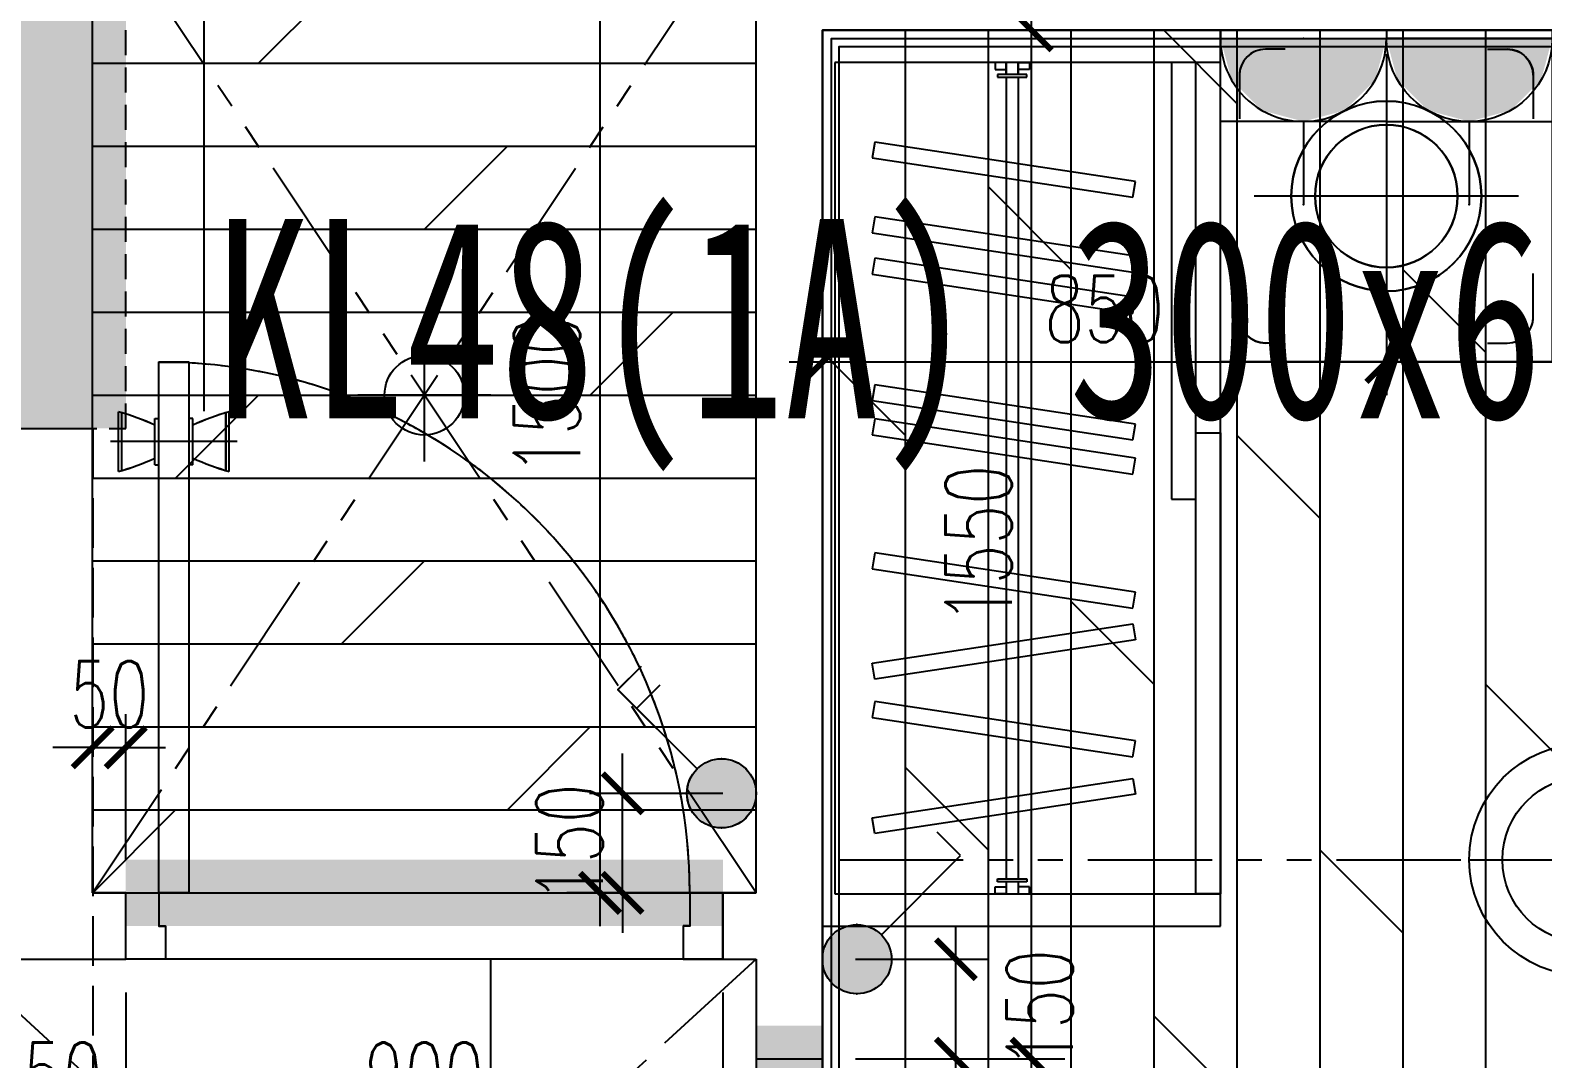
# Model space of a CAD drawing. Header units: millimetres. Extents: x 150839 to 219642, y 49429 to 88695.
# Drawn here: x 164688 to 166967, y 82145 to 83695 of the extents above; entities that cross this region are included whole.
import ezdxf
from ezdxf.enums import TextEntityAlignment as Align
from ezdxf.lldxf.tags import DXFTag
from ezdxf.xclip import XClip

# ---------------------------------------------------------------- set-up
doc = ezdxf.new("R2010")
doc.units = ezdxf.units.MM
doc.header["$LTSCALE"] = 300
doc.header["$XCLIPFRAME"] = 0
for name, pattern in [('CENTER', [50.8, 31.75, -6.35, 6.35, -6.35]), ('DASH', [0.35, 0.25, -0.1]), ('HIDDEN2', [0.1875, 0.125, -0.0625]), ('PHANTOM2', [1.25, 0.625, -0.125, 0.125, -0.125, 0.125, -0.125])]:
    doc.linetypes.add(name, pattern=pattern)
doc.layers.get('0').update_dxf_attribs({"color": 97})
doc.layers.get('DEFPOINTS').update_dxf_attribs({"color": 217, "linetype": 'HIDDEN2'})
for name, color, linetype in [('00-墙填充', 8, 'Continuous'), ('00-墙实线', 6, 'Continuous'), ('00-梁编号', 2, 'Continuous'), ('00-梁虚线', 4, 'DASH'), ('C天-CEIL', 1, 'Continuous'), ('C天-CEILITE', 160, 'Continuous'), ('C天-LITEDIM', 3, 'Continuous'), ('D剖-SECT3', 65, 'Continuous'), ('E_detail', 125, 'Continuous'), ('EQUIP-动力', 1, 'Continuous'), ('EQUIP-照明', 3, 'Continuous'), ('F平-FLOOR1', 1, 'Continuous'), ('P平-DOOR', 1, 'Continuous'), ('P平-FURN1', 1, 'Continuous'), ('P平-WALL1', 2, 'Continuous'), ('P平-WALLDIM', 3, 'Continuous'), ('WALL', 4, 'Continuous')]:
    doc.layers.add(name, color=color, linetype=linetype)
doc.layers.add('PUB_HATCH', color=8, linetype='Continuous', lineweight=0)
doc.styles.add('_TEL_DIM', font='COMPLEX.shx')
doc.styles.add('A10-2栋平面_SEN20RSI$0$DIM_FONT', font='SIMPLEX.shx', dxfattribs={"width": 0.7, "bigfont": 'hztxt.shx'})
doc.styles.add('A10-2栋平面_SEN20RSI$0$STANDARD', font='txt4.shx', dxfattribs={"bigfont": 'fstxt.shx'})
doc.styles.get("Standard").update_dxf_attribs({"font": ''})
doc.styles.add('TXT', font='txt.shx', dxfattribs={"width": 0.7, "bigfont": '1.shx'})
doc.styles.add('黑体', font='simhei.ttf', dxfattribs={"width": 0.7})
doc.styles.get('Standard').set_extended_font_data('SimSun')
tags = doc.linetypes.add('DASHED2', pattern=[0.375, 0.25, -0.125]).pattern_tags.tags
tags[6:7] = [DXFTag(74, 4), DXFTag(75, 0), DXFTag(340, '0'), DXFTag(46, 1.0), DXFTag(50, 0.0), DXFTag(44, 0.0), DXFTag(45, 0.0)]
tags[4:5] = [DXFTag(74, 4), DXFTag(75, 0), DXFTag(340, '0'), DXFTag(46, 1.0), DXFTag(50, 0.0), DXFTag(44, 0.0), DXFTag(45, 0.0)]
doc.dimstyles.new('大样50', dxfattribs={"dimscale": 0.5, "dimtxt": 200, "dimasz": 120, "dimexe": 100, "dimexo": 100, "dimgap": 60, "dimtad": 1, "dimdec": 0, "dimzin": 0, "dimdsep": 46, "dimtxsty": 'TXT', "dimblk": 'ARCHTICK', "dimcen": 0.09, "dimdle": 100, "dimclrd": 4, "dimclre": 3, "dimclrt": 65, "dimadec": 0, "dimazin": 0, "dimtfac": 1, "dimtdec": 0, "dimtix": 1, "dimtmove": 2, "dimatfit": 3, "dimldrblk": 'ARCHTICK', "dimfxl": 1, "dimtolj": 1, "dimtzin": 0, "dimarcsym": 0})

# ---------------------------------------------------------------- blocks, each defined once
blk = doc.blocks.new('df')
at = {"layer": '00-墙填充'}
blk.add_hatch(color=8, dxfattribs=at).paths.add_polyline_path([(925589.9, 66029.7), (925139.9, 66029.7), (925139.8, 65729.7), (925589.9, 65729.7), (925589.9, 63429.7), (925839.9, 63429.7), (925839.9, 67029.7), (925589.9, 67029.7)])
at = {"layer": '00-墙实线', "color": 8, "linetype": 'ByBlock'}
for p, q in [((925839.9, 63429.7), (925839.9, 67029.7)), ((925589.9, 63429.7), (925839.9, 63429.7))]:
    blk.add_line(p, q, dxfattribs=at)
at = {"layer": '00-梁编号', "color": 8}
blk.add_line((925957.6, 64129.7), (925957.6, 63455.7), dxfattribs=at)
at = {"layer": '00-梁虚线', "color": 8}
blk.add_line((925789.9, 63429.7), (925789.9, 61529.7), dxfattribs=at)
at = {"layer": '00-梁编号', "color": 8, "ltscale": 3000, "style": '黑体', "width": 0.7}
blk.add_text('KL48(1A) 300x600', height=300, dxfattribs=at).set_placement((925975.3, 63445.1))
blk = doc.blocks.new('DR-800')
at = {"color": 7, "linetype": 'Continuous'}
for p, q in [((-61, 635), (-61, 725)), ((-56, 635), (-56, 725)), ((-6, 645), (-6, 715)), ((-6, 715), (0, 715)), ((51, 715), (45, 715)), ((51, 645), (51, 715)), ((101, 635), (101, 725)), ((106, 635), (106, 725)), ((-6, 645), (0, 645)), ((51, 645), (45, 645))]:
    blk.add_line(p, q, dxfattribs=at)
at = {"color": 7, "linetype": 'CENTER'}
blk.add_line((118, 680), (-73, 680), dxfattribs=at)
blk.add_lwpolyline([(0, 0), (0, 800), (45, 800), (45, 0)], close=True)
at = {"color": 7, "linetype": 'HIDDEN2'}
blk.add_arc((0, 0), 800, 0, 86.7754, dxfattribs=at)
at = {"color": 7, "linetype": 'Continuous'}
for centre, start, end in [((-162.8, 362.9), 65.3581, 74.2926), ((207.8, 362.9), 105.7074, 114.6419), ((-162.8, 997.1), 285.7074, 294.6419), ((207.8, 997.1), 245.3581, 254.2926)]:
    blk.add_arc(centre, 376.1, start, end, dxfattribs=at)
blk = doc.blocks.new('A$C70CD0AF4')
at = {"color": 1}
for p, q in [((0, 600), (1350.1, 600)), ((0, 0), (0, 600)), ((1350.1, 600), (1350.1, 0)), ((1350.1, 0), (0, 0))]:
    blk.add_line(p, q, dxfattribs=at)
at = {"color": 7}
for p, q in [((743.1, 600), (48.8, 600)), ((48.8, 18.5), (48.8, 599.1)), ((48.8, 599.1), (48.8, 562.2)), ((743.1, 563.1), (743.1, 600)), ((1301.3, 600), (1301.3, 18.5)), ((48.8, 563.1), (743.1, 563.1)), ((643.1, 563.1), (1301.3, 563.1)), ((643.1, 526.2), (643.1, 563.1)), ((1301.3, 526.2), (643.1, 526.2)), ((48.8, 295.2), (48.8, 311.9)), ((1301.3, 295.2), (1301.3, 311.9)), ((48.8, 276.8), (48.8, 260.2)), ((1301.3, 276.8), (1301.3, 260.2)), ((1301.3, 18.5), (48.8, 18.5))]:
    blk.add_line(p, q, dxfattribs=at)
at = {"color": 253, "ltscale": 0.5}
for p, q in [((198.6, 472.1), (139.3, 78.9)), ((163.3, 74.9), (222.6, 468.1)), ((314.4, 74.9), (255.1, 468.1)), ((279.1, 472.1), (338.4, 78.9)), ((431.4, 472.1), (372.1, 78.9)), ((396.1, 74.9), (455.4, 468.1)), ((538.5, 74.9), (479.2, 468.1)), ((503.3, 472.1), (562.6, 78.9)), ((740.5, 74.9), (681.2, 468.1)), ((705.2, 472.1), (764.5, 78.9)), ((791.9, 74.9), (732.6, 468.1)), ((756.6, 472.1), (815.9, 78.9)), ((982.6, 74.9), (923.3, 468.1)), ((947.3, 472.1), (1006.6, 78.9)), ((1044.8, 74.9), (985.5, 468.1)), ((1009.6, 472.1), (1068.9, 78.9)), ((1157.6, 74.9), (1098.3, 468.1)), ((1122.3, 472.1), (1181.6, 78.9))]:
    blk.add_line(p, q, dxfattribs=at)
at = {"color": 253}
for p, q in [((222.6, 468.1), (198.6, 472.1)), ((255.1, 468.1), (279.1, 472.1)), ((455.4, 468.1), (431.4, 472.1)), ((479.2, 468.1), (503.3, 472.1)), ((681.2, 468.1), (705.2, 472.1)), ((732.6, 468.1), (756.6, 472.1)), ((923.3, 468.1), (947.3, 472.1)), ((985.5, 468.1), (1009.6, 472.1)), ((1098.3, 468.1), (1122.3, 472.1)), ((48.8, 311.9), (59, 311.9)), ((59, 311.9), (59, 295.2)), ((66.6, 308.2), (66.6, 263.9)), ((71, 308.2), (66.6, 308.2)), ((71, 263.9), (71, 308.2)), ((1279.1, 308.2), (1283.5, 308.2)), ((1279.1, 263.9), (1279.1, 308.2)), ((1283.5, 308.2), (1283.5, 263.9)), ((1291, 311.9), (1291, 295.2)), ((1301.3, 311.9), (1291, 311.9)), ((66.6, 295.2), (48.8, 295.2)), ((59, 295.2), (48.8, 295.2)), ((66.6, 276.8), (48.8, 276.8)), ((59, 276.8), (48.8, 276.8)), ((59, 260.2), (59, 276.8)), ((1279.2, 295.2), (71, 295.2)), ((1279.2, 276.8), (71, 276.8)), ((1283.5, 295.2), (1301.3, 295.2)), ((1301.3, 295.2), (1283.5, 295.2)), ((1283.5, 276.8), (1301.3, 276.8)), ((1301.3, 276.8), (1283.5, 276.8)), ((1291, 295.2), (1301.3, 295.2)), ((1291, 276.8), (1301.3, 276.8)), ((1291, 260.2), (1291, 276.8)), ((48.8, 260.2), (59, 260.2)), ((66.6, 263.9), (71, 263.9)), ((1283.5, 263.9), (1279.1, 263.9)), ((1301.3, 260.2), (1291, 260.2)), ((139.3, 78.9), (163.3, 74.9)), ((338.4, 78.9), (314.4, 74.9)), ((372.1, 78.9), (396.1, 74.9)), ((562.6, 78.9), (538.5, 74.9)), ((764.5, 78.9), (740.5, 74.9)), ((815.9, 78.9), (791.9, 74.9)), ((1006.6, 78.9), (982.6, 74.9)), ((1068.9, 78.9), (1044.8, 74.9)), ((1181.6, 78.9), (1157.6, 74.9))]:
    blk.add_line(p, q, dxfattribs=at)
at = {"layer": 'P平-WALL1'}
blk.add_line((0, 0), (0, 500), dxfattribs=at)
blk.add_line((0, 0), (0, 500), dxfattribs=at)
blk = doc.blocks.new('A$C0CDF6DB8')
at = {"color": 253, "ltscale": 0.8}
for p, q in [((250, 35.9), (250, 464.1)), ((449.2, 250), (50.8, 250))]:
    blk.add_line(p, q, dxfattribs=at)
at = {"color": 1, "ltscale": 0.8}
blk.add_lwpolyline([(500, 500), (0, 500), (0, 0), (500, 0)], close=True, dxfattribs=at)
at = {"color": 253, "ltscale": 0.8}
for points in [[(97.6, 471.4), (67.9, 471.4, 0.414214), (28.6, 432.1), (28.6, 366.7)], [(402.4, 471.4), (432.1, 471.4, -0.414214), (471.4, 432.1), (471.4, 366.7)], [(97.6, 28.6), (67.9, 28.6, -0.414214), (28.6, 67.9), (28.6, 133.3)], [(402.4, 28.6), (432.1, 28.6, 0.414214), (471.4, 67.9), (471.4, 133.3)]]:
    blk.add_lwpolyline(points, format="xyb", dxfattribs=at)
at = {"ltscale": 0.8}
blk.add_circle((250, 250), 143.3, dxfattribs=at)
at = {"color": 253, "ltscale": 0.8}
blk.add_circle((250, 250), 107.5, dxfattribs=at)
blk = doc.blocks.new('_ArchTick')
at = {"color": 0, "linetype": 'ByBlock', "const_width": 0.15}
blk.add_lwpolyline([(-0.5, -0.5), (0.5, 0.5)], dxfattribs=at)
blk = doc.blocks.new('*D140')
at = {"layer": 'DEFPOINTS', "color": 0, "transparency": 16777216}
for p in [(165881.7, 82144.9), (166197, 82144.9), (165881.7, 81244.9)]:
    blk.add_point(p, dxfattribs=at)
at = {"layer": 'P平-WALLDIM', "color": 4, "lineweight": -2, "transparency": 16777216}
blk.add_line((166197, 81194.9), (166197, 82194.9), dxfattribs=at)
at = {"layer": 'P平-WALLDIM', "color": 3, "lineweight": -2, "transparency": 16777216}
for p, q in [((165931.7, 82144.9), (166247, 82144.9)), ((165931.7, 81244.9), (166247, 81244.9))]:
    blk.add_line(p, q, dxfattribs=at)
at = {"layer": 'P平-WALLDIM', "color": 4, "lineweight": -2, "transparency": 16777216, "xscale": 60, "yscale": 60, "zscale": 60}
for p, rotation in [((166197, 82144.9), 90), ((166197, 81244.9), 270)]:
    blk.add_blockref('_ArchTick', p, dxfattribs=dict(at, rotation=rotation))
at = {"layer": 'P平-WALLDIM', "color": 65, "transparency": 16777216, "insert": (166117, 81694.9), "char_height": 100, "attachment_point": 5, "rotation": 90, "style": 'TXT'}
blk.add_mtext('\\A1;900', dxfattribs=at)
blk = doc.blocks.new('*D141')
at = {"layer": 'DEFPOINTS', "color": 0, "transparency": 16777216}
for p in [(165881.7, 83694.9), (166197, 83694.9), (165881.7, 82144.9)]:
    blk.add_point(p, dxfattribs=at)
at = {"layer": 'P平-WALLDIM', "color": 4, "lineweight": -2, "transparency": 16777216}
blk.add_line((166197, 82094.9), (166197, 83744.9), dxfattribs=at)
at = {"layer": 'P平-WALLDIM', "color": 3, "lineweight": -2, "transparency": 16777216}
for p, q in [((165931.7, 83694.9), (166247, 83694.9)), ((165931.7, 82144.9), (166247, 82144.9))]:
    blk.add_line(p, q, dxfattribs=at)
at = {"layer": 'P平-WALLDIM', "color": 4, "lineweight": -2, "transparency": 16777216, "xscale": 60, "yscale": 60, "zscale": 60}
for p, rotation in [((166197, 83694.9), 90), ((166197, 82144.9), 270)]:
    blk.add_blockref('_ArchTick', p, dxfattribs=dict(at, rotation=rotation))
at = {"layer": 'P平-WALLDIM', "color": 65, "transparency": 16777216, "insert": (166117, 82919.9), "char_height": 100, "attachment_point": 5, "rotation": 90, "style": 'TXT'}
blk.add_mtext('\\A1;1550', dxfattribs=at)
blk = doc.blocks.new('*D144')
at = {"layer": 'DEFPOINTS', "color": 0, "transparency": 16777216}
for p in [(164581.7, 82294.9), (164831.7, 82294.9), (164581.7, 82039.5)]:
    blk.add_point(p, dxfattribs=at)
at = {"layer": 'P平-WALLDIM', "color": 3, "lineweight": -2, "transparency": 16777216}
for p, q in [((164581.7, 82244.9), (164581.7, 81989.5)), ((164831.7, 82244.9), (164831.7, 81989.5))]:
    blk.add_line(p, q, dxfattribs=at)
at = {"layer": 'P平-WALLDIM', "color": 4, "lineweight": -2, "transparency": 16777216}
blk.add_line((164881.7, 82039.5), (164531.7, 82039.5), dxfattribs=at)
at = {"layer": 'P平-WALLDIM', "color": 4, "lineweight": -2, "transparency": 16777216, "xscale": 60, "yscale": 60, "zscale": 60, "rotation": 180}
blk.add_blockref('_ArchTick', (164581.7, 82039.5), dxfattribs=at)
at = {"layer": 'P平-WALLDIM', "color": 4, "lineweight": -2, "transparency": 16777216, "xscale": 60, "yscale": 60, "zscale": 60}
blk.add_blockref('_ArchTick', (164831.7, 82039.5), dxfattribs=at)
at = {"layer": 'P平-WALLDIM', "color": 65, "transparency": 16777216, "insert": (164706.7, 82119.5), "char_height": 100, "attachment_point": 5, "style": 'TXT'}
blk.add_mtext('\\A1;250', dxfattribs=at)
blk = doc.blocks.new('*D145')
at = {"layer": 'DEFPOINTS', "color": 0, "transparency": 16777216}
for p in [(164831.7, 82294.9), (165731.7, 82294.9), (165731.7, 82039.5)]:
    blk.add_point(p, dxfattribs=at)
at = {"layer": 'P平-WALLDIM', "color": 3, "lineweight": -2, "transparency": 16777216}
for p, q in [((164831.7, 82244.9), (164831.7, 81989.5)), ((165731.7, 82244.9), (165731.7, 81989.5))]:
    blk.add_line(p, q, dxfattribs=at)
at = {"layer": 'P平-WALLDIM', "color": 4, "lineweight": -2, "transparency": 16777216}
blk.add_line((164781.7, 82039.5), (165781.7, 82039.5), dxfattribs=at)
at = {"layer": 'P平-WALLDIM', "color": 4, "lineweight": -2, "transparency": 16777216, "xscale": 60, "yscale": 60, "zscale": 60, "rotation": 180}
blk.add_blockref('_ArchTick', (164831.7, 82039.5), dxfattribs=at)
at = {"layer": 'P平-WALLDIM', "color": 4, "lineweight": -2, "transparency": 16777216, "xscale": 60, "yscale": 60, "zscale": 60}
blk.add_blockref('_ArchTick', (165731.7, 82039.5), dxfattribs=at)
at = {"layer": 'P平-WALLDIM', "color": 65, "transparency": 16777216, "insert": (165281.7, 82119.5), "char_height": 100, "attachment_point": 5, "style": 'TXT'}
blk.add_mtext('\\A1;900', dxfattribs=at)
blk = doc.blocks.new('*D146')
at = {"layer": 'DEFPOINTS', "color": 0, "transparency": 16777216}
for p in [(165731.7, 82294.9), (165781.7, 82294.9), (165781.7, 82039.5)]:
    blk.add_point(p, dxfattribs=at)
at = {"layer": 'P平-WALLDIM', "color": 3, "lineweight": -2, "transparency": 16777216}
for p, q in [((165731.7, 82244.9), (165731.7, 81989.5)), ((165781.7, 82244.9), (165781.7, 81989.5))]:
    blk.add_line(p, q, dxfattribs=at)
at = {"layer": 'P平-WALLDIM', "color": 4, "lineweight": -2, "transparency": 16777216}
for p, q in [((165731.7, 82039.5), (165671.7, 82039.5)), ((165731.7, 82039.5), (165781.7, 82039.5)), ((165781.7, 82039.5), (165841.7, 82039.5))]:
    blk.add_line(p, q, dxfattribs=at)
at = {"layer": 'P平-WALLDIM', "color": 4, "lineweight": -2, "transparency": 16777216, "xscale": 60, "yscale": 60, "zscale": 60}
blk.add_blockref('_ArchTick', (165731.7, 82039.5), dxfattribs=at)
at = {"layer": 'P平-WALLDIM', "color": 4, "lineweight": -2, "transparency": 16777216, "xscale": 60, "yscale": 60, "zscale": 60, "rotation": 180}
blk.add_blockref('_ArchTick', (165781.7, 82039.5), dxfattribs=at)
at = {"layer": 'P平-WALLDIM', "color": 65, "transparency": 16777216, "insert": (165756.7, 81934.7), "char_height": 100, "attachment_point": 5, "style": 'TXT'}
blk.add_mtext('\\A1;50', dxfattribs=at)
blk = doc.blocks.new('*D147')
at = {"layer": 'DEFPOINTS', "color": 0, "transparency": 16777216}
for p in [(165546.5, 83894.9), (165781.7, 83894.9), (165781.7, 82394.9)]:
    blk.add_point(p, dxfattribs=at)
at = {"layer": 'P平-WALLDIM', "color": 4, "lineweight": -2, "transparency": 16777216}
blk.add_line((165546.5, 82344.9), (165546.5, 83944.9), dxfattribs=at)
at = {"layer": 'P平-WALLDIM', "color": 3, "lineweight": -2, "transparency": 16777216}
for p, q in [((165731.7, 83894.9), (165496.5, 83894.9)), ((165731.7, 82394.9), (165496.5, 82394.9))]:
    blk.add_line(p, q, dxfattribs=at)
at = {"layer": 'P平-WALLDIM', "color": 4, "lineweight": -2, "transparency": 16777216, "xscale": 60, "yscale": 60, "zscale": 60}
for p, rotation in [((165546.5, 83894.9), 90), ((165546.5, 82394.9), 270)]:
    blk.add_blockref('_ArchTick', p, dxfattribs=dict(at, rotation=rotation))
at = {"layer": 'P平-WALLDIM', "color": 65, "transparency": 16777216, "insert": (165466.5, 83144.9), "char_height": 100, "attachment_point": 5, "rotation": 90, "style": 'TXT'}
blk.add_mtext('\\A1;1500', dxfattribs=at)
blk = doc.blocks.new('*D148')
at = {"layer": 'DEFPOINTS', "color": 0, "transparency": 16777216}
for p in [(164831.7, 82614.2), (164781.7, 82394.9), (164831.7, 82394.9)]:
    blk.add_point(p, dxfattribs=at)
at = {"layer": 'P平-WALLDIM', "color": 3, "lineweight": -2, "transparency": 16777216}
for p, q in [((164781.7, 82444.9), (164781.7, 82664.2)), ((164831.7, 82444.9), (164831.7, 82664.2))]:
    blk.add_line(p, q, dxfattribs=at)
at = {"layer": 'P平-WALLDIM', "color": 4, "lineweight": -2, "transparency": 16777216}
for p, q in [((164781.7, 82614.2), (164721.7, 82614.2)), ((164781.7, 82614.2), (164831.7, 82614.2)), ((164831.7, 82614.2), (164891.7, 82614.2))]:
    blk.add_line(p, q, dxfattribs=at)
at = {"layer": 'P平-WALLDIM', "color": 4, "lineweight": -2, "transparency": 16777216, "xscale": 60, "yscale": 60, "zscale": 60}
blk.add_blockref('_ArchTick', (164781.7, 82614.2), dxfattribs=at)
at = {"layer": 'P平-WALLDIM', "color": 4, "lineweight": -2, "transparency": 16777216, "xscale": 60, "yscale": 60, "zscale": 60, "rotation": 180}
blk.add_blockref('_ArchTick', (164831.7, 82614.2), dxfattribs=at)
at = {"layer": 'P平-WALLDIM', "color": 65, "transparency": 16777216, "insert": (164806.7, 82694.2), "char_height": 100, "attachment_point": 5, "style": 'TXT'}
blk.add_mtext('\\A1;50', dxfattribs=at)
blk = doc.blocks.new('rewghr3e')
at = {"layer": 'C天-CEILITE'}
for p, q in [((161016.5, 78820.7), (161016.5, 79170.7)), ((160841.5, 78995.7), (161191.5, 78995.7))]:
    blk.add_line(p, q, dxfattribs=at)
for radius in [175, 125]:
    blk.add_circle((161016.5, 78995.7), radius, dxfattribs=at)
blk = doc.blocks.new('A$C5A0721F2')
at = {"layer": 'C天-CEILITE'}
for p, q in [((100, 200), (100, 0)), ((200, 100), (0, 100))]:
    blk.add_line(p, q, dxfattribs=at)
blk.add_circle((100, 100), 60, dxfattribs=at)
blk = doc.blocks.new('htrwhth4w')
at = {"layer": 'EQUIP-动力', "color": 250, "linetype": 'DASHED2'}
for p, q in [((208612.9, 83694.7), (208012.9, 83694.7)), ((208012.9, 83694.7), (208012.9, 82344.6)), ((208612.9, 82344.6), (208612.9, 83694.7)), ((208612.9, 83194.7), (208612.9, 83694.7)), ((208612.9, 83694.7), (209112.9, 83694.7)), ((208612.9, 83645.9), (208031.4, 83645.9)), ((208031.4, 83645.9), (208031.4, 82393.4)), ((208289.7, 83645.9), (208273.1, 83645.9)), ((208273.1, 83645.9), (208273.1, 83635.6)), ((208289.7, 83628.1), (208289.7, 83645.9)), ((208289.7, 83645.9), (208289.7, 83628.1)), ((208289.7, 83635.6), (208289.7, 83645.9)), ((208308.2, 83628.1), (208308.2, 83645.9)), ((208308.2, 83645.9), (208308.2, 83628.1)), ((208308.2, 83645.9), (208324.8, 83645.9)), ((208308.2, 83635.6), (208308.2, 83645.9)), ((208324.8, 83645.9), (208324.8, 83635.6)), ((208539.1, 83645.9), (208539.1, 82987.7)), ((208576, 82987.7), (208576, 83645.9)), ((208710.6, 83666.1), (208680.8, 83666.1)), ((208862.9, 83658.8), (208862.9, 83230.6)), ((209015.3, 83666.1), (209045.1, 83666.1)), ((208273.1, 83635.6), (208289.7, 83635.6)), ((208321.1, 83628.1), (208276.8, 83628.1)), ((208276.8, 83628.1), (208276.8, 83623.7)), ((208276.8, 83623.7), (208321.1, 83623.7)), ((208289.7, 83623.8), (208289.7, 82415.6)), ((208324.8, 83635.6), (208308.2, 83635.6)), ((208308.2, 83623.8), (208308.2, 82415.6)), ((208321.1, 83623.7), (208321.1, 83628.1)), ((208641.5, 83626.8), (208641.5, 83561.3)), ((209084.4, 83626.8), (209084.4, 83561.3)), ((208091.9, 83526.2), (208087.9, 83502.2)), ((208485, 83466.9), (208091.9, 83526.2)), ((208087.9, 83502.2), (208481, 83442.9)), ((208481, 83442.9), (208485, 83466.9)), ((209062.1, 83444.7), (208663.8, 83444.7)), ((208091.9, 83413.5), (208087.9, 83389.4)), ((208485, 83354.2), (208091.9, 83413.5)), ((208087.9, 83389.4), (208481, 83330.1)), ((208091.9, 83351.2), (208087.9, 83327.2)), ((208485, 83291.9), (208091.9, 83351.2)), ((208481, 83330.1), (208485, 83354.2)), ((208087.9, 83327.2), (208481, 83267.9)), ((208641.5, 83262.5), (208641.5, 83328)), ((209084.4, 83262.5), (209084.4, 83328)), ((208481, 83267.9), (208485, 83291.9)), ((208710.6, 83223.2), (208680.8, 83223.2)), ((209015.3, 83223.2), (209045.1, 83223.2)), ((207012.9, 82394.7), (207012.9, 83194.7)), ((207012.9, 83194.7), (207057.9, 83194.7)), ((207057.9, 83194.7), (207057.9, 82394.7)), ((209112.9, 83194.7), (208612.9, 83194.7)), ((208091.9, 83160.5), (208087.9, 83136.5)), ((208485, 83101.2), (208091.9, 83160.5)), ((206951.9, 83029.7), (206951.9, 83119.7)), ((206956.9, 83029.7), (206956.9, 83119.7)), ((207114, 83029.7), (207114, 83119.7)), ((207118.9, 83029.7), (207118.9, 83119.7)), ((208087.9, 83136.5), (208481, 83077.2)), ((207006.9, 83039.7), (207006.9, 83109.7)), ((207006.9, 83109.7), (207012.9, 83109.7)), ((207063.9, 83109.7), (207057.9, 83109.7)), ((207063.9, 83039.7), (207063.9, 83109.7)), ((208091.9, 83109.1), (208087.9, 83085.1)), ((208485, 83049.8), (208091.9, 83109.1)), ((208481, 83077.2), (208485, 83101.2)), ((207130.9, 83074.7), (206939.9, 83074.7)), ((208087.9, 83085.1), (208481, 83025.8)), ((208576, 83087.7), (208612.9, 83087.7)), ((208576, 82393.4), (208576, 83087.7)), ((208612.9, 83087.7), (208612.9, 82393.4)), ((207006.9, 83039.7), (207012.9, 83039.7)), ((207063.9, 83039.7), (207057.9, 83039.7)), ((208481, 83025.8), (208485, 83049.8)), ((208539.1, 82987.7), (208576, 82987.7)), ((208091.9, 82907.2), (208087.9, 82883.1)), ((208485, 82847.9), (208091.9, 82907.2)), ((208087.9, 82883.1), (208481, 82823.9)), ((208481, 82823.9), (208485, 82847.9)), ((208087.9, 82740.7), (208481, 82800)), ((208481, 82800), (208485, 82776)), ((208485, 82776), (208091.9, 82716.7)), ((208091.9, 82716.7), (208087.9, 82740.7)), ((208091.9, 82683), (208087.9, 82659)), ((208485, 82623.7), (208091.9, 82683)), ((208087.9, 82659), (208481, 82599.7)), ((208481, 82599.7), (208485, 82623.7)), ((208087.9, 82507.9), (208481, 82567.2)), ((208481, 82567.2), (208485, 82543.2)), ((208485, 82543.2), (208091.9, 82483.9)), ((208091.9, 82483.9), (208087.9, 82507.9)), ((208276.8, 82415.6), (208321.1, 82415.6)), ((208276.8, 82411.2), (208276.8, 82415.6)), ((208321.1, 82415.6), (208321.1, 82411.2)), ((206962.9, 82294.7), (206962.9, 82394.7)), ((206962.9, 82394.7), (207012.9, 82394.7)), ((207012.9, 82394.7), (207012.9, 82344.7)), ((207057.9, 82394.7), (207012.9, 82394.7)), ((207862.9, 82394.7), (207812.9, 82394.7)), ((207812.9, 82394.7), (207812.9, 82344.7)), ((207862.9, 82294.7), (207862.9, 82394.7)), ((208031.4, 82393.4), (208612, 82393.4)), ((208273.1, 82403.6), (208289.7, 82403.6)), ((208273.1, 82393.4), (208273.1, 82403.6)), ((208289.7, 82393.4), (208273.1, 82393.4)), ((208321.1, 82411.2), (208276.8, 82411.2)), ((208289.7, 82411.2), (208289.7, 82393.4)), ((208289.7, 82403.6), (208289.7, 82393.4)), ((208308.2, 82411.2), (208308.2, 82393.4)), ((208308.2, 82403.6), (208308.2, 82393.4)), ((208324.8, 82403.6), (208308.2, 82403.6)), ((208308.2, 82393.4), (208324.8, 82393.4)), ((208324.8, 82393.4), (208324.8, 82403.6)), ((208612, 82393.4), (208575.1, 82393.4)), ((207012.9, 82344.7), (207022.9, 82344.7)), ((207022.9, 82344.7), (207022.9, 82294.7)), ((207812.9, 82344.7), (207802.9, 82344.7)), ((207802.9, 82344.7), (207802.9, 82294.7)), ((208012.9, 82344.6), (208612.9, 82344.6)), ((207022.9, 82294.7), (206962.9, 82294.7)), ((207802.9, 82294.7), (207862.9, 82294.7))]:
    blk.add_line(p, q, dxfattribs=at)
for radius in [143.3, 107.5]:
    blk.add_circle((208862.9, 83444.7), radius, dxfattribs=at)
for centre, radius, start, end in [((208680.8, 83626.8), 39.3, 90, 180), ((209045.1, 83626.8), 39.3, 0, 90), ((208680.8, 83262.5), 39.3, 180, 270), ((209045.1, 83262.5), 39.3, 270, 0), ((207012.9, 82394.7), 800, 0, 86.7754), ((206850.1, 82757.6), 376.1, 65.3581, 74.2926), ((207220.8, 82757.6), 376.1, 105.7074, 114.6419), ((206850.1, 83391.8), 376.1, 285.7074, 294.6419), ((207220.8, 83391.8), 376.1, 245.3581, 254.2926)]:
    blk.add_arc(centre, radius, start, end, dxfattribs=at)
at = {"layer": 'EQUIP-动力', "color": 250, "linetype": 'DASHED2', "flags": 9}
for tag, style, width in [('XSIZE', 'A10-2栋平面_SEN20RSI$0$STANDARD', 0.8), ('YSIZE', 'A10-2栋平面_SEN20RSI$0$STANDARD', 0.8), ('XSIZE', 'A10-2栋平面_SEN20RSI$0$DIM_FONT', 0.7), ('YSIZE', 'A10-2栋平面_SEN20RSI$0$DIM_FONT', 0.7)]:
    blk.add_attdef(tag, (209413, 80718.7), '', height=0.5, rotation=0.0069, dxfattribs=dict(at, style=style, width=width))
blk = doc.blocks.new('$equip$00001237')
at = {"layer": 'EQUIP-动力'}
for p, q in [((-0.5, 1.05), (-0.5, 1)), ((0.5, 1.05), (0.5, 1)), ((-0.5, 1), (0.5, 1)), ((0.5, 0.5), (-0.5, 0.5)), ((0, 0.5), (0, 0))]:
    blk.add_line(p, q, dxfattribs=at)
blk.add_arc((0, 1), 0.5, 180, 0, dxfattribs=at)
for p in [(0, 1), (-0.5, 0.5), (0.5, 0.5), (0, 0)]:
    blk.add_point(p, dxfattribs=at)
for points in [[(0.433, 0.75), (-0.433, 0.75), (0.5, 1), (-0.5, 1)], [(0.25, 0.567), (-0.25, 0.567), (0.433, 0.75), (-0.433, 0.75)], [(0, 0.5), (0, 0.5), (0.25, 0.567), (-0.25, 0.567)]]:
    blk.add_solid(points, dxfattribs=at)
at = {"layer": 'EQUIP-动力', "flags": 9}
blk.add_attdef('A', (0, 0), '', height=0.00002, dxfattribs=at)
blk = doc.blocks.new('*D207')
at = {"layer": 'DEFPOINTS', "color": 0, "transparency": 16777216}
for p in [(165881.7, 83552.4), (166731.7, 83552.4), (165881.7, 83194.9)]:
    blk.add_point(p, dxfattribs=at)
at = {"layer": 'EQUIP-动力', "color": 3, "lineweight": -2, "transparency": 16777216}
for p, q in [((165881.7, 83502.4), (165881.7, 83144.9)), ((166731.7, 83502.4), (166731.7, 83144.9))]:
    blk.add_line(p, q, dxfattribs=at)
at = {"layer": 'EQUIP-动力', "color": 4, "lineweight": -2, "transparency": 16777216}
blk.add_line((166781.7, 83194.9), (165831.7, 83194.9), dxfattribs=at)
at = {"layer": 'EQUIP-动力', "color": 4, "lineweight": -2, "transparency": 16777216, "xscale": 60, "yscale": 60, "zscale": 60, "rotation": 180}
blk.add_blockref('_ArchTick', (165881.7, 83194.9), dxfattribs=at)
at = {"layer": 'EQUIP-动力', "color": 4, "lineweight": -2, "transparency": 16777216, "xscale": 60, "yscale": 60, "zscale": 60}
blk.add_blockref('_ArchTick', (166731.7, 83194.9), dxfattribs=at)
at = {"layer": 'EQUIP-动力', "color": 65, "transparency": 16777216, "insert": (166306.7, 83274.9), "char_height": 100, "attachment_point": 5, "style": 'TXT'}
blk.add_mtext('\\A1;850', dxfattribs=at)
blk = doc.blocks.new('*D218')
at = {"layer": 'C天-LITEDIM', "color": 4, "lineweight": -2, "transparency": 16777216}
for p, q in [((165580.5, 82544.9), (165580.5, 82604.9)), ((165580.5, 82394.9), (165580.5, 82544.9)), ((165580.5, 82394.9), (165580.5, 82334.9))]:
    blk.add_line(p, q, dxfattribs=at)
at = {"layer": 'C天-LITEDIM', "color": 3, "lineweight": -2, "transparency": 16777216}
for p, q in [((165731.7, 82544.9), (165530.5, 82544.9)), ((165731.7, 82394.9), (165530.5, 82394.9))]:
    blk.add_line(p, q, dxfattribs=at)
at = {"layer": 'DEFPOINTS', "color": 0, "transparency": 16777216}
for p in [(165580.5, 82544.9), (165781.7, 82544.9), (165781.7, 82394.9)]:
    blk.add_point(p, dxfattribs=at)
at = {"layer": 'C天-LITEDIM', "color": 4, "lineweight": -2, "transparency": 16777216, "xscale": 60, "yscale": 60, "zscale": 60}
for p, rotation in [((165580.5, 82544.9), 270), ((165580.5, 82394.9), 90)]:
    blk.add_blockref('_ArchTick', p, dxfattribs=dict(at, rotation=rotation))
at = {"layer": 'C天-LITEDIM', "color": 65, "transparency": 16777216, "insert": (165500.5, 82469.9), "char_height": 100, "attachment_point": 5, "rotation": 90, "style": 'TXT'}
blk.add_mtext('\\A1;150', dxfattribs=at)
blk = doc.blocks.new('*D219')
at = {"layer": 'C天-LITEDIM', "color": 4, "lineweight": -2, "transparency": 16777216}
blk.add_line((166083, 82094.9), (166083, 82344.9), dxfattribs=at)
at = {"layer": 'C天-LITEDIM', "color": 3, "lineweight": -2, "transparency": 16777216}
for p, q in [((165931.7, 82294.9), (166133, 82294.9)), ((165931.7, 82144.9), (166133, 82144.9))]:
    blk.add_line(p, q, dxfattribs=at)
at = {"layer": 'DEFPOINTS', "color": 0, "transparency": 16777216}
for p in [(165881.7, 82294.9), (166083, 82294.9), (165881.7, 82144.9)]:
    blk.add_point(p, dxfattribs=at)
at = {"layer": 'C天-LITEDIM', "color": 4, "lineweight": -2, "transparency": 16777216, "xscale": 60, "yscale": 60, "zscale": 60}
for p, rotation in [((166083, 82294.9), 90), ((166083, 82144.9), 270)]:
    blk.add_blockref('_ArchTick', p, dxfattribs=dict(at, rotation=rotation))
at = {"layer": 'C天-LITEDIM', "color": 65, "transparency": 16777216, "insert": (166209.4, 82219.9), "char_height": 100, "attachment_point": 5, "rotation": 90, "style": 'TXT'}
blk.add_mtext('\\A1;150', dxfattribs=at)
blk = doc.blocks.new('A$C26043CBD')
at = {"layer": 'PUB_HATCH'}
blk.add_hatch(color=256, dxfattribs=at).paths.add_polyline_path([(12500, 35000), (12300, 35000), (12300, 34000), (11850, 34000), (11849.9, 33700), (12300, 33700), (12300, 31400), (12500, 31400)])
at = {"layer": '00-墙实线', "linetype": 'ByBlock'}
blk.add_lwpolyline([(12300, 34000), (11850, 34000), (11849.9, 33700), (12300, 33700), (12300, 31400), (12500, 31400), (12500, 35000), (12300, 35000)], close=True, dxfattribs=at)
blk = doc.blocks.new('rtwhrwg')
at = {"layer": 'PUB_HATCH'}
blk.add_hatch(color=256, dxfattribs=at).paths.add_polyline_path([(148326.6, 86694.9), (148126.6, 86694.9), (148126.6, 85694.9), (147676.7, 85694.9), (147676.5, 85394.9), (148126.6, 85394.9), (148126.6, 83094.9), (148326.6, 83094.9)])
at = {"layer": '00-墙实线', "linetype": 'ByBlock'}
blk.add_lwpolyline([(148126.6, 85694.9), (147676.7, 85694.9), (147676.5, 85394.9), (148126.6, 85394.9), (148126.6, 83094.9), (148326.6, 83094.9), (148326.6, 86694.9), (148126.6, 86694.9)], close=True, dxfattribs=at)
at = {"layer": 'WALL', "linetype": 'ByBlock'}
for p, q in [((148326.6, 82394.9), (148326.6, 85594.9)), ((149326.6, 82394.9), (149326.6, 83894.9)), ((149426.6, 83694.9), (151126.6, 83694.9)), ((149426.6, 82394.9), (149426.6, 83694.9)), ((148376.6, 82394.9), (148326.6, 82394.9)), ((148376.6, 82294.9), (148376.6, 82394.9)), ((149326.6, 82394.9), (149276.6, 82394.9)), ((149276.6, 82394.9), (149276.6, 82294.9)), ((149426.6, 82144.9), (149426.6, 82394.9)), ((148126.6, 82294.9), (148376.6, 82294.9)), ((149276.6, 82294.9), (149326.6, 82294.9)), ((149326.6, 82294.9), (149326.6, 82144.9)), ((149326.6, 82144.9), (149426.6, 82144.9))]:
    blk.add_line(p, q, dxfattribs=at)
ref = blk.add_blockref('A$C26043CBD', (135826.6, 51694.9))
XClip(ref).set_block_clipping_path([(5323.565745626, 36424.6593090541), (5343.260554382, 28138.7393014318), (11959.7920761615, 25127.4660112042), (16626.8143280208, 25540.778666953), (16272.3546851448, 36424.6593090541)])
blk = doc.blocks.new('A$C1C1B527A')
at = {"layer": 'EQUIP-照明'}
for p, q in [((0, 208.3), (35.4, 243.7)), ((119.4, 88.9), (0, 208.3)), ((28.3, 180), (63.6, 215.4))]:
    blk.add_line(p, q, dxfattribs=at)
blk.add_circle((156.2, 52.1), 52.1, dxfattribs=at)
for p in [(156.2, 104.2), (104.2, 52.1), (208.3, 52.1), (156.2, 0)]:
    blk.add_point(p, dxfattribs=at)
for points in [[(111.1, 26), (111.1, 78.1), (130.2, 7), (130.2, 97.2)], [(130.2, 7), (130.2, 97.2), (156.2, 0), (156.2, 104.2)], [(182.3, 7), (182.3, 97.2), (156.2, 0), (156.2, 104.2)], [(201.4, 26), (201.4, 78.1), (182.3, 7), (182.3, 97.2)], [(104.2, 52.1), (104.2, 52.1), (111.1, 26), (111.1, 78.1)], [(208.3, 52.1), (208.3, 52.1), (201.4, 26), (201.4, 78.1)]]:
    blk.add_solid(points, dxfattribs=at)
at = {"layer": 'EQUIP-照明', "style": '_TEL_DIM', "flags": 1}
blk.add_attdef('A', text='', height=0.005, rotation=90, dxfattribs=at).set_placement((208.3, 52.1), align=Align.MIDDLE_CENTER)
blk = doc.blocks.new('rhrere')
at = {"layer": 'EQUIP-照明'}
for p, q in [((165573.4, 82701.2), (165608.8, 82736.5)), ((165692.8, 82581.7), (165573.4, 82701.2)), ((165601.7, 82672.9), (165637.1, 82708.2))]:
    blk.add_line(p, q, dxfattribs=at)
blk.add_circle((165729.7, 82544.9), 52.1, dxfattribs=at)
for p in [(165729.7, 82597), (165677.6, 82544.9), (165781.8, 82544.9), (165729.7, 82492.8)]:
    blk.add_point(p, dxfattribs=at)
for points in [[(165703.6, 82499.8), (165703.6, 82590), (165729.7, 82492.8), (165729.7, 82597)], [(165755.7, 82499.8), (165755.7, 82590), (165729.7, 82492.8), (165729.7, 82597)], [(165684.6, 82518.9), (165684.6, 82571), (165703.6, 82499.8), (165703.6, 82590)], [(165774.8, 82518.9), (165774.8, 82571), (165755.7, 82499.8), (165755.7, 82590)], [(165677.6, 82544.9), (165677.6, 82544.9), (165684.6, 82518.9), (165684.6, 82571)], [(165781.8, 82544.9), (165781.8, 82544.9), (165774.8, 82518.9), (165774.8, 82571)]]:
    blk.add_solid(points, dxfattribs=at)
blk.add_blockref('A$C1C1B527A', (165573.4, 82492.8), dxfattribs=at)
at = {"layer": 'EQUIP-照明', "style": '_TEL_DIM', "flags": 1}
blk.add_attdef('A', text='', height=0.005, rotation=90, dxfattribs=at).set_placement((165781.8, 82544.9), align=Align.MIDDLE_CENTER)
blk = doc.blocks.new('regre')
at = {"layer": 'EQUIP-照明'}
for p, q in [((166090, 82451.2), (166054.7, 82486.5)), ((165970.6, 82331.7), (166090, 82451.2))]:
    blk.add_line(p, q, dxfattribs=at)
blk.add_circle((165933.8, 82294.9), 52.1, dxfattribs=at)
for p in [(165933.8, 82347), (165881.7, 82294.9), (165985.9, 82294.9), (165933.8, 82242.8)]:
    blk.add_point(p, dxfattribs=at)
for points in [[(165907.8, 82249.8), (165907.8, 82340), (165933.8, 82242.8), (165933.8, 82347)], [(165959.8, 82249.8), (165959.8, 82340), (165933.8, 82242.8), (165933.8, 82347)], [(165888.7, 82268.9), (165888.7, 82321), (165907.8, 82249.8), (165907.8, 82340)], [(165978.9, 82268.9), (165978.9, 82321), (165959.8, 82249.8), (165959.8, 82340)], [(165881.7, 82294.9), (165881.7, 82294.9), (165888.7, 82268.9), (165888.7, 82321)], [(165985.9, 82294.9), (165985.9, 82294.9), (165978.9, 82268.9), (165978.9, 82321)]]:
    blk.add_solid(points, dxfattribs=at)
at = {"layer": 'EQUIP-照明', "style": '_TEL_DIM', "text_generation_flag": 4, "flags": 1}
blk.add_attdef('A', text='', height=0.005, rotation=90, dxfattribs=at).set_placement((165881.7, 82294.9), align=Align.MIDDLE_CENTER)

msp = doc.modelspace()

# ---------------------------------------------------------------- hatches: boundary and pattern name
at = {"layer": 'F平-FLOOR1'}
h = msp.add_hatch(dxfattribs=at)
h.set_pattern_fill('DOLMIT', color=8, scale=500, style=0)
h.set_pattern_definition([(0, (164781.73, 82394.92), (0, 125), []), (45, (164781.73, 82394.92), (-250, 250), [176.777, -353.554])])
h.paths.add_polyline_path([(167381.7, 86494.9), (164781.8, 86494.9), (164781.8, 83094.9), (164781.7, 82394.9), (164806.7, 82394.9), (165781.7, 82394.9), (165781.7, 83894.9), (167381.7, 83894.9)])
h = msp.add_hatch(dxfattribs=at)
h.set_pattern_fill('DOLMIT', color=8, scale=500, angle=90, style=0)
h.set_pattern_definition([(90, (165881.73, 82208.94), (-125, 8e-15), []), (135, (165881.73, 82208.94), (-250, -250), [176.777, -353.554])])
h.paths.add_polyline_path([(165881.7, 83694.9), (165881.7, 82394.9), (165881.7, 82144.9), (165881.7, 81244.9), (165881.7, 81194.9), (167181.7, 81194.9), (168181.7, 81194.9), (168181.7, 83694.9), (167581.7, 83694.9)])
at = {"layer": 'F平-FLOOR1', "linetype": 'ByBlock', "ltscale": 0.5}
h = msp.add_hatch(dxfattribs=at)
h.set_pattern_fill('大理石', color=8, scale=80, angle=330, style=0)
h.set_pattern_definition([(11.9872, (160338.65, 78518.675), (595.6922, 71.76916), [7.688, -1606.747]), (38.1986, (160233.677, 78565.426), (567.8461, 503.5383), [27.695, -1910.964]), (30.9454, (160221.87, 78556.406), (387.84609, 191.76916), [11.7664, -2459.185]), (60, (160231.96, 78562.46), (207.846, -120), [3.429, -356.571]), (41.565, (160333.24, 78513.88), (180, 311.7691), [7.228, -751.719]), (141.46923, (160333.244, 78513.88), (-207.8461, 120), [11.556, -2415.293]), (49.2157, (160308.244, 78502.58), (927.8461, 1127.07658), [24.4315, -2540.8754]), (32.133, (160206.722, 78687.881), (1731.384381, 1078.845739), [56.2357, -11753.252]), (330, (160236.1, 78731.86), (180, 311.77), [0, -240]), (34.9831, (160403.44, 78710.89), (955.692195, 695.307435), [37.835, -3934.8715]), (51.43911, (160412.466, 78541.382), (2035.692183, 2565.922291), [53.7416, -11232.0014]), (52.87498, (160313.941, 78635.875), (1107.846085, 1438.845736), [27.642, -5777.1835]), (46.75948, (160255.442, 78582.552), (747.846099, 815.307434), [59.8774, -6227.252]), (330, (160223.13, 78601.4), (180, 311.77), [0, -240]), (330, (160224.54, 78596.15), (180, 311.77), [0, -240]), (330, (160257.55, 78599.34), (180, 311.77), [0, -240]), (330, (160272.07, 78639.9), (180, 311.77), [0, -240]), (29.03624, (160296.462, 78626.172), (387.846086, 191.769164), [19.992, -4178.2934]), (330, (160313.6, 78635.3), (180, 311.77), [0, -240]), (330, (160280.68, 78639.4), (180, 311.77), [0, -240]), (330, (160302.26, 78653.62), (180, 311.77), [0, -240]), (330, (160274.9, 78629.37), (180, 311.77), [0, -240]), (20.1944, (160383.11, 78538.536), (387.8461, 191.76915), [8.926, -1865.534]), (60, (160377.97, 78529.63), (207.846, -120), [10.286, -349.714]), (13.66778, (160361.08, 78525.521), (983.53829, 263.53829), [17.379, -3632.278]), (60, (160359.37, 78522.55), (207.846, -120), [3.429, -356.571]), (9.80557, (160346.172, 78520.272), (595.69219, 71.76916), [13.389, -2798.301]), (330, (160327.7, 78558.85), (180, 311.77), [0, -240]), (330, (160383.94, 78538.92), (180, 311.77), [0, -240]), (330, (160383.94, 78538.92), (180, 311.77), [0, -240]), (359.35775, (160391.487, 78541.617), (803.5383, -48.23085), [20.98, -2181.927]), (330, (160395.12, 78559.96), (180, 311.77), [0, -240]), (116.30993, (160403.44, 78710.89), (-235.6922, 551.76914), [24.724, -2571.273]), (338.1301, (160356.675, 78682.464), (2258.460953, -888.230848), [24.244, -5066.925]), (17.8624, (160306.729, 78703.383), (1371.384387, 455.307435), [32.365, -6764.34]), (344.62087, (160254.343, 78717.792), (1427.076586, -408.23084), [54.331, -5650.404]), (330, (160282.48, 78727.34), (180, 311.77), [0, -240]), (348.43495, (160330.625, 78657.915), (1011.38439, -168.23086), [10.842, -2265.998]), (346.6992, (160341.25, 78655.74), (207.8461, -120), [5.966, -1246.871]), (71.09372, (160347.053, 78654.369), (844.30779, 2422.384), [29.698, -6206.8397]), (330, (160328.2, 78683.14), (180, 311.77), [0, -240]), (330, (160356.9, 78683.1), (180, 311.77), [0, -240]), (330, (160308.04, 78663.64), (180, 311.77), [0, -240]), (330, (160319.86, 78745.8), (180, 311.77), [0, -240]), (330, (160302.13, 78738.24), (180, 311.77), [0, -240]), (14.1449, (160366.227, 78726.437), (983.538292, 263.53829), [27.075, -5658.6965]), (24.58294, (160337.534, 78713.31), (387.846097, 191.769144), [31.553, -6594.577]), (330, (160366.63, 78726.48), (180, 311.77), [0, -240]), (330, (160327.43, 78728.1), (180, 311.77), [0, -240]), (330, (160366.63, 78726.48), (180, 311.77), [0, -240]), (330, (160337.3, 78712.8), (180, 311.77), [0, -240]), (45.0686, (160379.174, 78673.434), (747.8461, 815.30744), [8.871, -1854.03]), (60, (160385.44, 78679.71), (207.846, -120), [36, -324]), (20.1944, (160497.49, 78789.217), (387.8461, 191.76915), [8.926, -1865.534]), (330, (160401.68, 78756.4), (180, 311.77), [0, -240]), (330, (160406.43, 78749.22), (180, 311.77), [0, -240]), (330, (160383.57, 78771.32), (180, 311.77), [0, -240]), (330, (160438.16, 78788.75), (180, 311.77), [0, -240]), (23.1301, (160449.01, 78757.821), (387.8461, 191.769145), [17.143, -3582.857]), (60, (160434.44, 78732.58), (207.846, -120), [29.143, -330.857]), (330, (160434.76, 78733.07), (180, 311.77), [0, -240]), (353.1986, (160488.846, 78790.25), (803.5383, -48.23085), [8.704, -1819.082]), (36.0375, (160484.295, 78786.94), (567.8461, 503.5383), [5.628, -1176.235]), (36.0375, (160479.744, 78783.626), (567.8461, 503.5383), [5.628, -1176.235]), (51.8699, (160464.775, 78764.555), (1107.846098, 1438.845726), [24.244, -5066.925]), (60, (160505.87, 78792.3), (207.846, -120), [8.571, -351.429]), (330, (160489.04, 78815.87), (180, 311.77), [0, -240])])
h.paths.add_polyline_path([(164731.7, 81064.9), (165531.7, 81064.9), (165531.7, 81194.9), (164731.7, 81194.9)])
h.paths.add_polyline_path([(165781.7, 81294.9), (165881.7, 81294.9), (165881.7, 82194.9), (165781.7, 82194.9)])
h.paths.add_polyline_path([(165731.7, 82344.9), (164831.7, 82344.9), (164831.7, 82444.9), (165731.7, 82444.9)])
h.paths.add_polyline_path([(160151.7, 82794.9), (160281.7, 82794.9), (160281.7, 83594.9), (160151.7, 83594.9)])
h.paths.add_polyline_path([(161281.7, 82194.9), (161481.7, 82194.9), (161481.7, 81294.9), (161281.7, 81294.9)])

# ---------------------------------------------------------------- linework, layer by layer
at = {"layer": 'C天-CEIL', "color": 8}
for points in [[(165881.7, 81194.9), (168181.7, 81194.9), (168181.7, 83694.9), (165881.7, 83694.9)], [(165894.8, 81207.9), (168168.7, 81207.9), (168168.7, 83681.9), (165894.8, 83681.9)]]:
    msp.add_lwpolyline(points, close=True, dxfattribs=at)
at = {"layer": 'C天-CEIL', "color": 5}
msp.add_lwpolyline([(165906.6, 81219.8), (168156.9, 81219.8), (168156.9, 83670.1), (165906.6, 83670.1)], close=True, dxfattribs=at)
at = {"layer": 'C天-CEIL'}
msp.add_lwpolyline([(165731.7, 82294.9), (164831.7, 82294.9), (164831.7, 82394.9), (165731.7, 82394.9)], close=True, dxfattribs=at)
at = {"layer": 'C天-LITEDIM', "linetype": 'PHANTOM2'}
for p, q in [((164781.7, 82394.9), (165781.7, 83894.9)), ((165781.7, 82394.9), (164781.8, 83894.9)), ((165906.6, 82444.9), (168156.9, 82444.9)), ((164581.7, 82294.9), (165781.7, 81194.9)), ((165781.7, 82294.9), (164581.7, 81194.9))]:
    msp.add_line(p, q, dxfattribs=at)
at = {"layer": 'D剖-SECT3', "color": 1}
for points in [[(164831.7, 82294.9), (164831.7, 82394.9), (164881.7, 82394.9), (164881.7, 82344.9), (164891.7, 82344.9), (164891.7, 82294.9)], [(165731.7, 82294.9), (165731.7, 82394.9), (165681.7, 82394.9), (165681.7, 82344.9), (165671.7, 82344.9), (165671.7, 82294.9)]]:
    msp.add_lwpolyline(points, close=True, dxfattribs=at)
at = {"layer": 'F平-FLOOR1', "color": 8}
msp.add_line((165381.7, 81194.9), (165381.7, 82294.9), dxfattribs=at)
at = {"layer": 'F平-FLOOR1'}
msp.add_lwpolyline([(165731.7, 82294.9), (164831.7, 82294.9), (164831.7, 82394.9), (165731.7, 82394.9)], close=True, dxfattribs=at)

# ---------------------------------------------------------------- block references
at = {"layer": 'C天-CEILITE'}
for name, p in [('A$C5A0721F2', (165181.7, 83044.9)), ('rewghr3e', (6015.2, 3449.2))]:
    msp.add_blockref(name, p, dxfattribs=at)
at = {"layer": 'DEFPOINTS'}
msp.add_blockref('df', (-761008.1, 19665.2), dxfattribs=at)
at = {"layer": 'E_detail'}
msp.add_blockref('rtwhrwg', (16455.1, 0), dxfattribs=at)
at = {"layer": 'EQUIP-动力', "color": 1, "linetype": 'Continuous'}
msp.add_blockref('htrwhth4w', (-42131.2, 0.3), dxfattribs=at)
at = {"layer": 'EQUIP-动力', "yscale": 250.000000000002}
for p, xscale, zscale, rotation in [((166606.7, 83432.4), 250.000000000002, 250.000000000002, 0.001184766705413244), ((166856.7, 83432.4), -250.000000000002, 250.0000000000009, 359.9988152332945)]:
    msp.add_blockref('$equip$00001237', p, dxfattribs=dict(at, xscale=xscale, zscale=zscale, rotation=rotation))
at = {"layer": 'EQUIP-照明'}
for name in ['rhrere', 'regre']:
    msp.add_blockref(name, (0, 0), dxfattribs=at)
at = {"layer": 'P平-DOOR'}
msp.add_blockref('DR-800', (164881.7, 82394.9), dxfattribs=at)
at = {"layer": 'P平-FURN1', "xscale": -1}
for name, p, rotation in [('A$C70CD0AF4', (165881.7, 82344.9), 270), ('A$C0CDF6DB8', (166481.7, 83694.9), 180)]:
    msp.add_blockref(name, p, dxfattribs=dict(at, rotation=rotation))

# ---------------------------------------------------------------- dimensions: what is measured, and where the dimension line sits
at = {"layer": 'C天-LITEDIM'}
dim = msp.add_linear_dim(base=(165580.5, 82544.9), p1=(165781.7, 82394.9), p2=(165781.7, 82544.9), angle=270, dimstyle='大样50', dxfattribs=at)
dim.commit()
dim.dimension.update_dxf_attribs({"geometry": '*D218', "text_midpoint": (165500.5, 82469.9)})
dim = msp.add_linear_dim(base=(166083, 82294.9), p1=(165881.7, 82144.9), p2=(165881.7, 82294.9), angle=270, dimstyle='大样50', dxfattribs=at)
dim.commit()
dim.dimension.update_dxf_attribs({"geometry": '*D219', "text_midpoint": (166209.4, 82219.9), "dimtype": 160})
at = {"layer": 'EQUIP-动力'}
dim = msp.add_linear_dim(base=(165881.7, 83194.9), p1=(166731.7, 83552.4), p2=(165881.7, 83552.4), dimstyle='大样50', dxfattribs=at)
dim.commit()
dim.dimension.update_dxf_attribs({"geometry": '*D207', "text_midpoint": (166306.7, 83274.9)})
at = {"layer": 'P平-WALLDIM'}
for base, p1, p2, picture, middle in [((165546.5, 83894.9), (165781.7, 82394.9), (165781.7, 83894.9), '*D147', (165466.5, 83144.9)), ((166197, 83694.9), (165881.7, 82144.9), (165881.7, 83694.9), '*D141', (166117, 82919.9)), ((166197, 82144.9), (165881.7, 81244.9), (165881.7, 82144.9), '*D140', (166117, 81694.9))]:
    dim = msp.add_linear_dim(base=base, p1=p1, p2=p2, angle=90, dimstyle='大样50', dxfattribs=at)
    dim.commit()
    dim.dimension.update_dxf_attribs({"geometry": picture, "text_midpoint": middle})
for base, p1, p2, picture, middle in [((164831.7, 82614.2), (164781.7, 82394.9), (164831.7, 82394.9), '*D148', (164806.7, 82694.2)), ((164581.7, 82039.5), (164831.7, 82294.9), (164581.7, 82294.9), '*D144', (164706.7, 82119.5)), ((165731.7, 82039.5), (164831.7, 82294.9), (165731.7, 82294.9), '*D145', (165281.7, 82119.5))]:
    dim = msp.add_linear_dim(base=base, p1=p1, p2=p2, dimstyle='大样50', dxfattribs=at)
    dim.commit()
    dim.dimension.update_dxf_attribs({"geometry": picture, "text_midpoint": middle})
dim = msp.add_linear_dim(base=(165781.7, 82039.5), p1=(165731.7, 82294.9), p2=(165781.7, 82294.9), dimstyle='大样50', dxfattribs=at)
dim.commit()
dim.dimension.update_dxf_attribs({"geometry": '*D146', "text_midpoint": (165756.7, 81934.7), "dimtype": 160})

doc.saveas('drawing.dxf')
